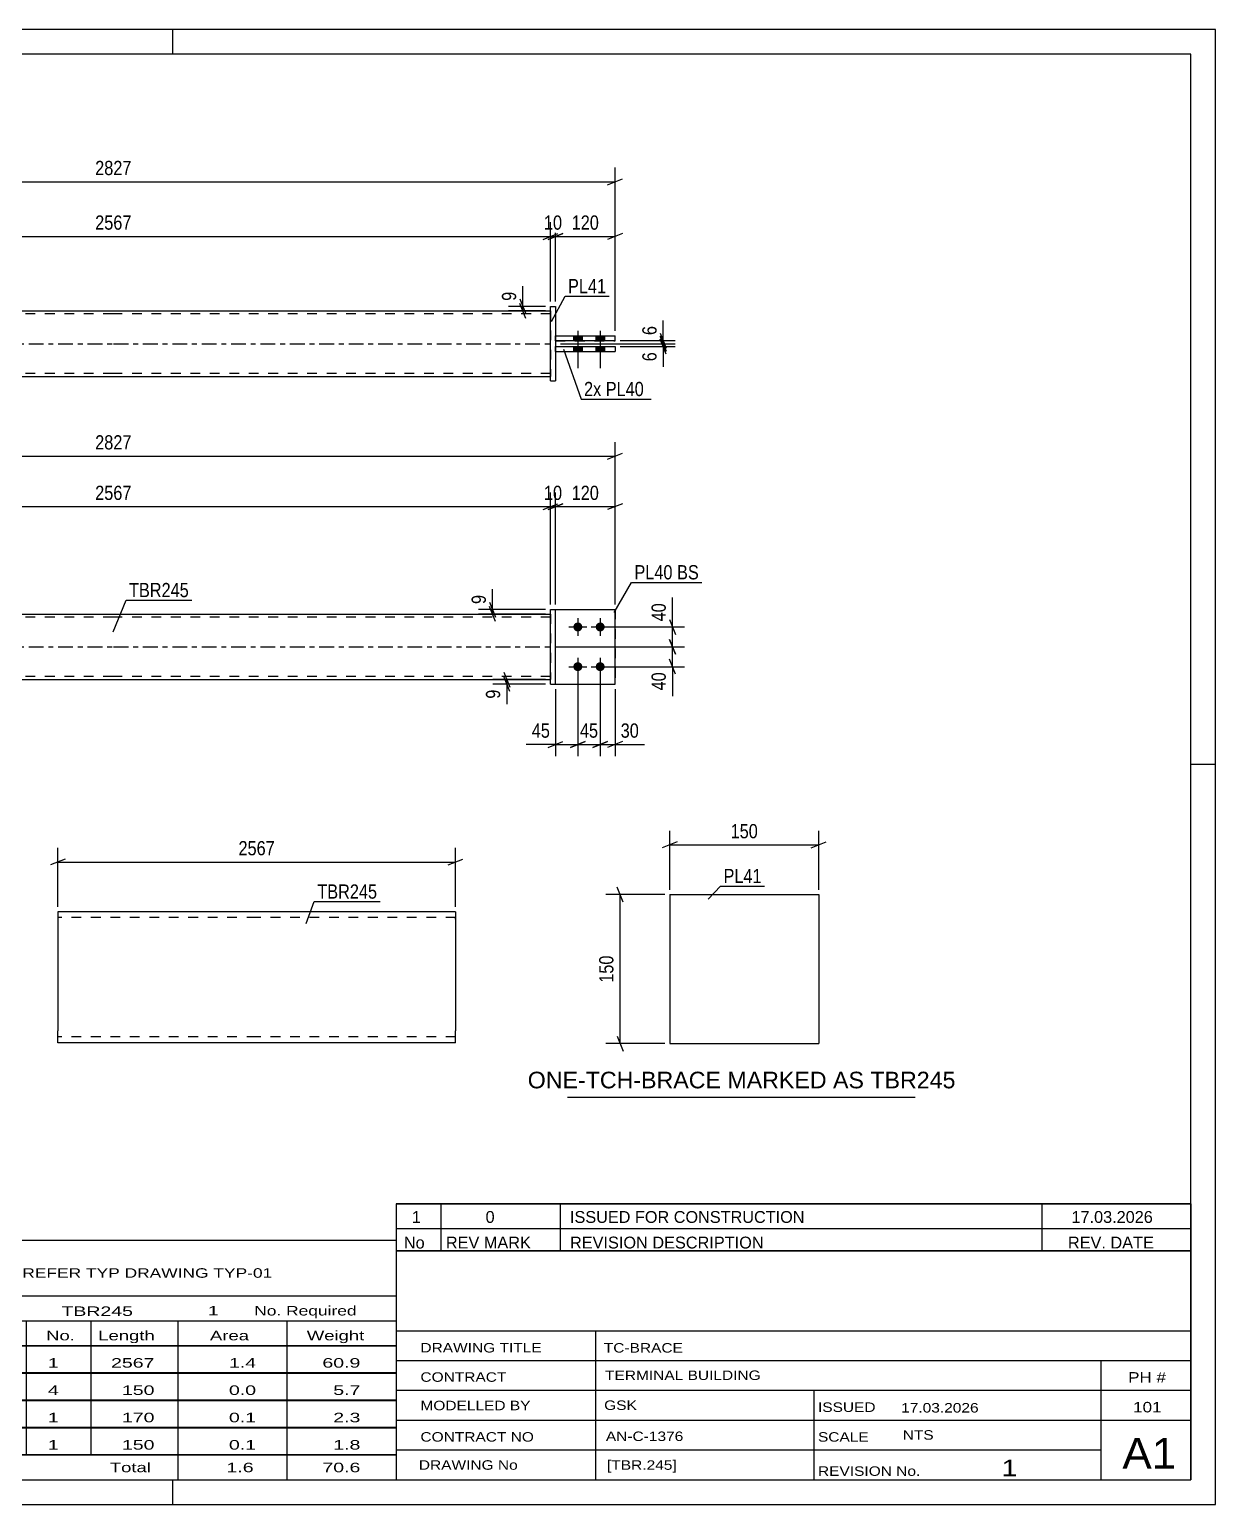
# Model space of a CAD drawing. Header units: millimetres. Extents: x 0 to 420, y 0 to 297.
# Drawn here: x 181.2 to 420, y 0 to 297 of the extents above; entities that cross this region are included whole.
import ezdxf

# ---------------------------------------------------------------- set-up
doc = ezdxf.new("R2010")
doc.units = ezdxf.units.MM
doc.linetypes.add('DXK_LINE_DOT2', pattern=[3.9198, 1.9599, -1.9599])
doc.linetypes.add('DXK_LINE_DOT3', pattern=[5.9187, 2.979, -0.9799, 0.9799, -0.9799])
doc.styles.add('Arial', font='ARIAL.TTF', dxfattribs={"height": 0.2})
doc.styles.add('Arial Narrow', font='ARIALN.TTF', dxfattribs={"height": 0.2})

# ---------------------------------------------------------------- blocks, each defined once
blk = doc.blocks.new('Unknown-581591407-1127')
at = {"color": 5, "linetype": 'Continuous'}
for p, q in [((420, 297), (0, 297)), ((210, 292), (210, 297)), ((420, 0), (420, 297)), ((415, 292), (5, 292)), ((415, 5), (415, 292)), ((420, 149), (415, 149)), ((5, 5), (415, 5)), ((210, 0), (210, 5)), ((0, 0), (420, 0))]:
    blk.add_line(p, q, dxfattribs=at)
blk = doc.blocks.new('Part-581591407-2900 - 2899')
at = {"color": 2, "linetype": 'Continuous'}
for p, q in [((310.09, 122.8), (310.09, 92.8)), ((310.09, 122.8), (340.09, 122.8)), ((340.09, 122.8), (340.09, 92.8)), ((310.09, 92.8), (340.09, 92.8))]:
    blk.add_line(p, q, dxfattribs=at)
blk = doc.blocks.new('Part-581591407-1367 - 1364')
at = {"color": 2, "linetype": 'Continuous'}
for p, q in [((286.08, 180.2), (287.08, 180.2)), ((286.08, 165.2), (286.08, 180.2)), ((287.08, 165.2), (287.08, 180.2)), ((286.08, 165.2), (286.08, 165.2)), ((286.08, 165.2), (287.08, 165.2))]:
    blk.add_line(p, q, dxfattribs=at)
at = {"color": 7, "linetype": 'DXK_LINE_DOT2'}
for p, q in [((286.08, 180.2), (287.08, 180.2)), ((286.08, 165.2), (287.08, 165.2))]:
    blk.add_line(p, q, dxfattribs=at)
blk = doc.blocks.new('Bolt-581591407-1379 - 1364')
at = {"linetype": 'Continuous'}
for points in [[(291.58, 177.6), (291.77, 177.58), (291.95, 177.52), (292.11, 177.43), (292.25, 177.3), (292.36, 177.15), (292.44, 176.98), (292.48, 176.79), (292.48, 176.6), (292.44, 176.42), (292.36, 176.25), (292.25, 176.1), (292.11, 175.97), (291.95, 175.88), (291.77, 175.82), (291.58, 175.8), (291.39, 175.82), (291.22, 175.88), (291.05, 175.97), (290.91, 176.1), (290.8, 176.25), (290.73, 176.42), (290.69, 176.6), (290.69, 176.79), (290.73, 176.98), (290.8, 177.15), (290.91, 177.3), (291.05, 177.43), (291.22, 177.52), (291.39, 177.58)], [(296.08, 177.6), (296.27, 177.58), (296.45, 177.52), (296.61, 177.43), (296.75, 177.3), (296.86, 177.15), (296.94, 176.98), (296.98, 176.79), (296.98, 176.6), (296.94, 176.42), (296.86, 176.25), (296.75, 176.1), (296.61, 175.97), (296.45, 175.88), (296.27, 175.82), (296.08, 175.8), (295.89, 175.82), (295.72, 175.88), (295.55, 175.97), (295.41, 176.1), (295.3, 176.25), (295.23, 176.42), (295.19, 176.6), (295.19, 176.79), (295.23, 176.98), (295.3, 177.15), (295.41, 177.3), (295.55, 177.43), (295.72, 177.52), (295.89, 177.58)], [(291.58, 169.6), (291.77, 169.58), (291.95, 169.52), (292.11, 169.43), (292.25, 169.3), (292.36, 169.15), (292.44, 168.98), (292.48, 168.79), (292.48, 168.6), (292.44, 168.42), (292.36, 168.25), (292.25, 168.1), (292.11, 167.97), (291.95, 167.88), (291.77, 167.82), (291.58, 167.8), (291.39, 167.82), (291.22, 167.88), (291.05, 167.97), (290.91, 168.1), (290.8, 168.25), (290.73, 168.42), (290.69, 168.6), (290.69, 168.79), (290.73, 168.98), (290.8, 169.15), (290.91, 169.3), (291.05, 169.43), (291.22, 169.52), (291.39, 169.58)], [(296.08, 169.6), (296.27, 169.58), (296.45, 169.52), (296.61, 169.43), (296.75, 169.3), (296.86, 169.15), (296.94, 168.98), (296.98, 168.79), (296.98, 168.6), (296.94, 168.42), (296.86, 168.25), (296.75, 168.1), (296.61, 167.97), (296.45, 167.88), (296.27, 167.82), (296.08, 167.8), (295.89, 167.82), (295.72, 167.88), (295.55, 167.97), (295.41, 168.1), (295.3, 168.25), (295.23, 168.42), (295.19, 168.6), (295.19, 168.79), (295.23, 168.98), (295.3, 169.15), (295.41, 169.3), (295.55, 169.43), (295.72, 169.52), (295.89, 169.58)]]:
    blk.add_hatch(color=1, dxfattribs=at).paths.add_polyline_path(points)
at = {"color": 1, "linetype": 'Continuous'}
for p, q in [((291.58, 178.5), (291.58, 174.9)), ((296.08, 178.5), (296.08, 174.9)), ((289.78, 176.7), (293.38, 176.7)), ((294.28, 176.7), (297.88, 176.7)), ((291.58, 170.5), (291.58, 166.9)), ((296.08, 170.5), (296.08, 166.9)), ((289.78, 168.7), (293.38, 168.7)), ((294.28, 168.7), (297.88, 168.7))]:
    blk.add_line(p, q, dxfattribs=at)
blk = doc.blocks.new('Part-581591407-1440 - 1364')
at = {"linetype": 'Continuous'}
blk.add_hatch(color=2, dxfattribs=at).paths.add_polyline_path([(139.98, 179.3), (139.18, 180.7), (140.78, 180.7)])
at = {"color": 2, "linetype": 'Continuous'}
for p, q in [((109.98, 179.3), (197.98, 179.3)), ((139.98, 179.3), (139.18, 180.7)), ((139.18, 180.7), (140.78, 180.7)), ((140.78, 180.7), (139.98, 179.3)), ((198.08, 179.3), (286.08, 179.3)), ((109.98, 166.1), (197.98, 166.1)), ((198.08, 166.1), (286.08, 166.1))]:
    blk.add_line(p, q, dxfattribs=at)
at = {"color": 7, "linetype": 'DXK_LINE_DOT2'}
for p, q in [((109.98, 166.1), (109.98, 179.3)), ((197.98, 178.7), (109.98, 178.7)), ((286.08, 178.7), (198.08, 178.7)), ((286.08, 179.3), (286.08, 166.1)), ((197.98, 166.7), (109.98, 166.7)), ((286.08, 166.7), (198.08, 166.7))]:
    blk.add_line(p, q, dxfattribs=at)
at = {"color": 7, "linetype": 'DXK_LINE_DOT3'}
for p, q in [((109.98, 172.7), (197.98, 172.7)), ((198.08, 172.7), (286.08, 172.7))]:
    blk.add_line(p, q, dxfattribs=at)
at = {"color": 2, "linetype": 'Continuous'}
blk.add_circle((139.98, 180.2), 1, dxfattribs=at)
blk = doc.blocks.new('Part-581591407-1445 - 1364')
at = {"color": 2, "linetype": 'Continuous'}
for p, q in [((287.08, 180.2), (299.08, 180.2)), ((299.08, 180.2), (299.08, 180.2)), ((299.08, 165.2), (299.08, 180.2)), ((287.08, 165.2), (299.08, 165.2))]:
    blk.add_line(p, q, dxfattribs=at)
at = {"color": 7, "linetype": 'DXK_LINE_DOT2'}
for p, q in [((287.08, 180.2), (299.08, 180.2)), ((287.08, 165.2), (287.08, 180.2)), ((287.08, 165.2), (287.08, 165.2)), ((287.08, 165.2), (299.08, 165.2))]:
    blk.add_line(p, q, dxfattribs=at)
blk = doc.blocks.new('Part-581591407-1450 - 1364')
at = {"color": 7, "linetype": 'DXK_LINE_DOT2'}
for p, q in [((287.08, 180.2), (299.08, 180.2)), ((287.08, 165.2), (287.08, 180.2)), ((287.08, 180.2), (299.08, 180.2)), ((299.08, 180.2), (299.08, 180.2)), ((299.08, 180.2), (299.08, 165.2)), ((287.08, 165.2), (287.08, 165.2)), ((287.08, 165.2), (299.08, 165.2)), ((287.08, 165.2), (299.08, 165.2))]:
    blk.add_line(p, q, dxfattribs=at)
blk = doc.blocks.new('Part-581591407-1778 - 1767')
at = {"color": 2, "linetype": 'Continuous'}
for p, q in [((287.08, 233.15), (299.08, 233.15)), ((287.08, 232.15), (287.08, 233.15)), ((287.08, 232.14), (287.08, 232.15)), ((287.08, 232.15), (299.08, 232.15)), ((299.08, 233.15), (299.08, 232.14))]:
    blk.add_line(p, q, dxfattribs=at)
at = {"color": 7, "linetype": 'DXK_LINE_DOT2'}
for p, q in [((287.08, 233.14), (299.08, 233.14)), ((287.08, 232.14), (299.08, 232.14))]:
    blk.add_line(p, q, dxfattribs=at)
blk = doc.blocks.new('Part-581591407-1773 - 1767')
at = {"linetype": 'Continuous'}
blk.add_hatch(color=2, dxfattribs=at).paths.add_polyline_path([(139.98, 233.74), (139.18, 235.14), (140.78, 235.14)])
at = {"color": 2, "linetype": 'Continuous'}
for p, q in [((109.98, 240.34), (197.98, 240.34)), ((198.08, 240.34), (286.08, 240.34)), ((139.98, 233.74), (139.18, 235.14)), ((139.18, 235.14), (140.78, 235.14)), ((140.78, 235.14), (139.98, 233.74)), ((109.98, 227.14), (197.98, 227.14)), ((198.08, 227.14), (286.08, 227.14))]:
    blk.add_line(p, q, dxfattribs=at)
at = {"color": 7, "linetype": 'DXK_LINE_DOT2'}
for p, q in [((109.98, 240.34), (109.98, 227.14)), ((197.98, 239.74), (109.98, 239.74)), ((286.08, 239.74), (198.08, 239.74)), ((286.08, 240.34), (286.08, 227.14)), ((197.98, 227.74), (109.98, 227.74)), ((286.08, 227.74), (198.08, 227.74))]:
    blk.add_line(p, q, dxfattribs=at)
at = {"color": 7, "linetype": 'DXK_LINE_DOT3'}
for p, q in [((109.98, 233.74), (197.98, 233.74)), ((198.08, 233.74), (286.08, 233.74))]:
    blk.add_line(p, q, dxfattribs=at)
at = {"color": 2, "linetype": 'Continuous'}
blk.add_circle((139.98, 234.64), 1, dxfattribs=at)
blk = doc.blocks.new('Part-581591407-1783 - 1767')
at = {"color": 2, "linetype": 'Continuous'}
for p, q in [((287.08, 235.35), (299.08, 235.35)), ((287.08, 234.35), (287.08, 235.35)), ((299.08, 234.34), (299.08, 235.35)), ((287.08, 234.34), (287.08, 234.35)), ((287.08, 234.35), (299.08, 234.35))]:
    blk.add_line(p, q, dxfattribs=at)
at = {"color": 7, "linetype": 'DXK_LINE_DOT2'}
for p, q in [((287.08, 235.34), (299.08, 235.34)), ((287.08, 234.34), (299.08, 234.34))]:
    blk.add_line(p, q, dxfattribs=at)
blk = doc.blocks.new('Part-581591407-1788 - 1767')
at = {"color": 2, "linetype": 'Continuous'}
for p, q in [((286.08, 241.24), (286.08, 241.25)), ((286.08, 226.25), (286.08, 241.25)), ((286.08, 241.25), (287.08, 241.25)), ((287.08, 241.24), (287.08, 241.25)), ((287.08, 241.25), (287.08, 226.25)), ((286.08, 226.25), (287.08, 226.25)), ((286.08, 226.24), (286.08, 226.25)), ((287.08, 226.24), (287.08, 226.25))]:
    blk.add_line(p, q, dxfattribs=at)
at = {"color": 7, "linetype": 'DXK_LINE_DOT2'}
for p, q in [((286.08, 241.24), (287.08, 241.24)), ((286.08, 226.24), (287.08, 226.24)), ((287.08, 226.25), (287.08, 226.24))]:
    blk.add_line(p, q, dxfattribs=at)
blk = doc.blocks.new('Bolt-581591407-1800 - 1767')
at = {"linetype": 'Continuous'}
for points in [[(292.48, 235.35), (290.68, 235.35), (290.68, 234.35), (292.48, 234.35)], [(292.48, 235.34), (290.68, 235.34), (290.68, 234.34), (292.48, 234.34)], [(296.98, 235.35), (295.18, 235.35), (295.18, 234.35), (296.98, 234.35)], [(296.98, 235.34), (295.18, 235.34), (295.18, 234.34), (296.98, 234.34)], [(292.48, 233.15), (290.68, 233.15), (290.68, 232.15), (292.48, 232.15)], [(292.48, 233.14), (290.68, 233.14), (290.68, 232.14), (292.48, 232.14)], [(296.98, 233.15), (295.18, 233.15), (295.18, 232.15), (296.98, 232.15)], [(296.98, 233.14), (295.18, 233.14), (295.18, 232.14), (296.98, 232.14)]]:
    blk.add_hatch(color=1, dxfattribs=at).paths.add_polyline_path(points)
at = {"color": 1, "linetype": 'Continuous'}
for p, q in [((290.68, 235.35), (290.68, 234.35)), ((290.68, 235.34), (290.68, 234.34)), ((291.58, 236.35), (291.58, 228.85)), ((291.58, 236.34), (291.58, 228.84)), ((292.48, 235.35), (292.48, 234.35)), ((292.48, 235.34), (292.48, 234.34)), ((295.18, 235.35), (295.18, 234.35)), ((295.18, 235.34), (295.18, 234.34)), ((296.08, 236.35), (296.08, 228.85)), ((296.08, 236.34), (296.08, 228.84)), ((296.98, 235.35), (296.98, 234.35)), ((296.98, 235.34), (296.98, 234.34)), ((290.68, 233.15), (290.68, 232.15)), ((290.68, 233.14), (290.68, 232.14)), ((292.48, 233.15), (292.48, 232.15)), ((292.48, 233.14), (292.48, 232.14)), ((295.18, 233.15), (295.18, 232.15)), ((295.18, 233.14), (295.18, 232.14)), ((296.98, 233.15), (296.98, 232.15)), ((296.98, 233.14), (296.98, 232.14))]:
    blk.add_line(p, q, dxfattribs=at)
blk = doc.blocks.new('Part-581591407-2256 - 2248')
at = {"color": 2, "linetype": 'Continuous'}
for p, q in [((226.85, 119.37), (186.85, 119.37)), ((186.85, 119.37), (186.85, 95.37)), ((266.95, 119.37), (226.95, 119.37)), ((266.95, 119.37), (266.95, 95.37)), ((186.85, 93.67), (186.85, 95.37)), ((266.95, 92.97), (266.95, 95.37)), ((186.85, 93.15), (186.85, 93.67)), ((186.85, 92.97), (186.85, 93.15)), ((226.85, 92.97), (186.85, 92.97)), ((266.95, 92.97), (226.95, 92.97))]:
    blk.add_line(p, q, dxfattribs=at)
at = {"color": 7, "linetype": 'DXK_LINE_DOT2'}
for p, q in [((226.85, 118.17), (186.85, 118.17)), ((266.95, 118.17), (226.95, 118.17)), ((266.95, 118.17), (266.95, 118.07)), ((266.95, 118.07), (266.95, 118.17)), ((266.95, 117.88), (266.95, 118.07)), ((266.95, 118.07), (266.95, 117.88)), ((186.85, 94.45), (186.85, 95.37)), ((186.85, 93.67), (186.85, 94.91)), ((186.85, 94.17), (186.85, 94.26)), ((186.85, 94.17), (186.85, 94.26)), ((226.85, 94.17), (186.85, 94.17)), ((186.85, 92.97), (186.85, 92.97)), ((266.95, 94.17), (226.95, 94.17)), ((266.95, 94.26), (266.95, 94.91)), ((266.95, 94.17), (266.95, 94.26))]:
    blk.add_line(p, q, dxfattribs=at)
blk = doc.blocks.new('StraightDimension-581591407-2908 - 2899')
at = {"color": 7, "linetype": 'Continuous'}
for p, q in [((310.09, 123.8), (310.09, 135.65)), ((340.09, 123.8), (340.09, 135.65)), ((311.59, 133.4), (308.59, 132.2)), ((310.09, 132.8), (340.09, 132.8)), ((338.59, 132.2), (341.59, 133.4))]:
    blk.add_line(p, q, dxfattribs=at)
at = {"color": 0}
blk.add_wipeout([(328.43, 133.55), (328.43, 137.75), (321.75, 137.75), (321.75, 133.55)], dxfattribs=at)
at = {"color": 3, "style": 'Arial Narrow'}
blk.add_text('150', height=2.863, dxfattribs=at).set_placement((322.35, 134.15))
blk = doc.blocks.new('StraightDimension-581591407-2986 - 2899')
at = {"color": 7, "linetype": 'Continuous'}
for p, q in [((309.09, 122.8), (297.24, 122.8)), ((300.69, 121.3), (299.49, 124.3)), ((300.09, 92.8), (300.09, 122.8)), ((309.09, 92.8), (297.24, 92.8)), ((299.49, 94.3), (300.69, 91.3))]:
    blk.add_line(p, q, dxfattribs=at)
at = {"color": 0}
blk.add_wipeout([(299.34, 111.14), (295.14, 111.14), (295.14, 104.46), (299.34, 104.46)], dxfattribs=at)
at = {"color": 3, "style": 'Arial Narrow'}
blk.add_text('150', height=2.863, rotation=90.0002, dxfattribs=at).set_placement((298.74, 105.06))
blk = doc.blocks.new('StraightDimension-581591407-1665 - 1364')
at = {"color": 7, "linetype": 'Continuous'}
for p, q in [((291.58, 167.7), (291.58, 150.65)), ((296.08, 167.7), (296.08, 150.65)), ((290.08, 152.45), (293.08, 153.65)), ((291.58, 153.05), (296.08, 153.05)), ((297.58, 153.65), (294.58, 152.45))]:
    blk.add_line(p, q, dxfattribs=at)
at = {"color": 0}
blk.add_wipeout([(296.26, 153.8), (296.26, 158), (291.4, 158), (291.4, 153.8)], dxfattribs=at)
at = {"color": 3, "style": 'Arial Narrow'}
blk.add_text('45', height=2.863, dxfattribs=at).set_placement((292, 154.4))
blk = doc.blocks.new('StraightDimension-581591407-1505 - 1364')
at = {"color": 7, "linetype": 'Continuous'}
for p, q in [((286.08, 181.2), (286.08, 203.77)), ((287.08, 181.2), (287.08, 203.77)), ((284.58, 200.32), (287.58, 201.52)), ((288.58, 201.52), (285.58, 200.32)), ((286.08, 200.92), (287.08, 200.92))]:
    blk.add_line(p, q, dxfattribs=at)
at = {"color": 0}
blk.add_wipeout([(289.01, 201.67), (289.01, 205.87), (284.15, 205.87), (284.15, 201.67)], dxfattribs=at)
at = {"color": 3, "style": 'Arial Narrow'}
blk.add_text('10', height=2.863, dxfattribs=at).set_placement((284.75, 202.27))
blk = doc.blocks.new('StraightDimension-581591407-1703 - 1364')
at = {"color": 7, "linetype": 'Continuous'}
for p, q in [((297.08, 176.7), (313.04, 176.7)), ((310.04, 178.2), (311.24, 175.2)), ((310.64, 172.7), (310.64, 176.7)), ((287.08, 172.7), (313.04, 172.7)), ((311.24, 171.2), (310.04, 174.2))]:
    blk.add_line(p, q, dxfattribs=at)
at = {"color": 0}
blk.add_wipeout([(309.89, 182.08), (305.69, 182.08), (305.69, 177.22), (309.89, 177.22)], dxfattribs=at)
at = {"color": 7, "linetype": 'Continuous'}
blk.add_line((310.64, 176.7), (310.64, 182.6), dxfattribs=at)
blk.add_line((310.64, 176.7), (310.64, 182.6), dxfattribs=at)
at = {"color": 3, "style": 'Arial Narrow'}
blk.add_text('40', height=2.863, rotation=90.0002, dxfattribs=at).set_placement((309.29, 177.82))
blk = doc.blocks.new('StraightDimension-581591407-1649 - 1364')
at = {"color": 7, "linetype": 'Continuous'}
for p, q in [((291.58, 167.7), (291.58, 150.65)), ((287.08, 164.2), (287.08, 150.65)), ((285.58, 152.45), (288.58, 153.65)), ((287.08, 153.05), (291.58, 153.05)), ((293.08, 153.65), (290.08, 152.45))]:
    blk.add_line(p, q, dxfattribs=at)
at = {"color": 0}
blk.add_wipeout([(286.56, 153.8), (286.56, 158), (281.7, 158), (281.7, 153.8)], dxfattribs=at)
at = {"color": 7, "linetype": 'Continuous'}
blk.add_line((287.08, 153.05), (281.18, 153.05), dxfattribs=at)
blk.add_line((287.08, 153.05), (281.18, 153.05), dxfattribs=at)
at = {"color": 3, "style": 'Arial Narrow'}
blk.add_text('45', height=2.863, dxfattribs=at).set_placement((282.3, 154.4))
blk = doc.blocks.new('StraightDimension-581591407-1730 - 1364')
at = {"color": 7, "linetype": 'Continuous'}
for p, q in [((273.8, 181.7), (275, 178.7)), ((285.08, 180.2), (271.55, 180.2)), ((285.08, 179.3), (271.55, 179.3)), ((275, 177.8), (273.8, 180.8)), ((274.4, 179.3), (274.4, 180.2))]:
    blk.add_line(p, q, dxfattribs=at)
at = {"color": 0}
blk.add_wipeout([(273.65, 183.75), (269.45, 183.75), (269.45, 180.72), (273.65, 180.72)], dxfattribs=at)
at = {"color": 7, "linetype": 'Continuous'}
blk.add_line((274.4, 180.2), (274.4, 184.28), dxfattribs=at)
blk.add_line((274.4, 180.2), (274.4, 184.28), dxfattribs=at)
at = {"color": 3, "style": 'Arial Narrow'}
blk.add_text('9', height=2.86, rotation=90.0002, dxfattribs=at).set_placement((273.05, 181.32))
blk = doc.blocks.new('StraightDimension-581591407-1496 - 1364')
at = {"color": 7, "linetype": 'Continuous'}
for p, q in [((109.98, 182.2), (109.98, 203.77)), ((286.08, 181.2), (286.08, 203.77)), ((111.48, 201.52), (108.48, 200.32)), ((109.98, 200.92), (286.08, 200.92)), ((284.58, 200.32), (287.58, 201.52))]:
    blk.add_line(p, q, dxfattribs=at)
at = {"color": 0}
blk.add_wipeout([(202.29, 201.67), (202.29, 205.87), (193.78, 205.87), (193.78, 201.67)], dxfattribs=at)
at = {"color": 3, "style": 'Arial Narrow'}
blk.add_text('2567', height=2.863, dxfattribs=at).set_placement((194.38, 202.27))
blk = doc.blocks.new('StraightDimension-581591407-1523 - 1364')
at = {"color": 7, "linetype": 'Continuous'}
for p, q in [((287.08, 181.2), (287.08, 203.77)), ((299.08, 181.2), (299.08, 203.77)), ((285.58, 200.32), (288.58, 201.52)), ((287.08, 200.92), (299.08, 200.92)), ((300.58, 201.52), (297.58, 200.32))]:
    blk.add_line(p, q, dxfattribs=at)
at = {"color": 0}
blk.add_wipeout([(296.42, 201.67), (296.42, 205.87), (289.74, 205.87), (289.74, 201.67)], dxfattribs=at)
at = {"color": 3, "style": 'Arial Narrow'}
blk.add_text('120', height=2.863, dxfattribs=at).set_placement((290.34, 202.27))
blk = doc.blocks.new('StraightDimension-581591407-1546 - 1364')
at = {"color": 7, "linetype": 'Continuous'}
for p, q in [((96.98, 181.2), (96.98, 213.94)), ((299.08, 181.2), (299.08, 213.94)), ((98.48, 211.69), (95.48, 210.49)), ((96.98, 211.09), (299.08, 211.09)), ((297.58, 210.49), (300.58, 211.69))]:
    blk.add_line(p, q, dxfattribs=at)
at = {"color": 0}
blk.add_wipeout([(202.29, 211.84), (202.29, 216.04), (193.78, 216.04), (193.78, 211.84)], dxfattribs=at)
at = {"color": 3, "style": 'Arial Narrow'}
blk.add_text('2827', height=2.863, dxfattribs=at).set_placement((194.38, 212.44))
blk = doc.blocks.new('StraightDimension-581591407-1640 - 1364')
at = {"color": 7, "linetype": 'Continuous'}
for p, q in [((276.68, 167.6), (277.88, 164.6)), ((277.88, 163.7), (276.68, 166.7)), ((285.08, 166.1), (274.43, 166.1)), ((285.08, 165.2), (274.43, 165.2)), ((277.28, 165.2), (277.28, 166.1))]:
    blk.add_line(p, q, dxfattribs=at)
at = {"color": 0}
blk.add_wipeout([(276.53, 164.67), (272.33, 164.67), (272.33, 161.65), (276.53, 161.65)], dxfattribs=at)
at = {"color": 7, "linetype": 'Continuous'}
blk.add_line((277.28, 165.2), (277.28, 161.12), dxfattribs=at)
blk.add_line((277.28, 165.2), (277.28, 161.12), dxfattribs=at)
at = {"color": 3, "style": 'Arial Narrow'}
blk.add_text('9', height=2.86, rotation=90.0002, dxfattribs=at).set_placement((275.93, 162.25))
blk = doc.blocks.new('StraightDimension-581591407-1675 - 1364')
at = {"color": 7, "linetype": 'Continuous'}
for p, q in [((296.08, 167.7), (296.08, 150.65)), ((299.08, 164.2), (299.08, 150.65)), ((294.58, 152.45), (297.58, 153.65)), ((296.08, 153.05), (299.08, 153.05)), ((300.58, 153.65), (297.58, 152.45))]:
    blk.add_line(p, q, dxfattribs=at)
at = {"color": 0}
blk.add_wipeout([(304.46, 153.8), (304.46, 158), (299.61, 158), (299.61, 153.8)], dxfattribs=at)
at = {"color": 7, "linetype": 'Continuous'}
blk.add_line((299.08, 153.05), (304.99, 153.05), dxfattribs=at)
blk.add_line((299.08, 153.05), (304.99, 153.05), dxfattribs=at)
at = {"color": 3, "style": 'Arial Narrow'}
blk.add_text('30', height=2.863, dxfattribs=at).set_placement((300.21, 154.4))
blk = doc.blocks.new('StraightDimension-581591407-1716 - 1364')
at = {"color": 7, "linetype": 'Continuous'}
for p, q in [((287.08, 172.7), (313.04, 172.7)), ((310.04, 174.2), (311.24, 171.2)), ((310.64, 168.7), (310.64, 172.7)), ((311.24, 167.2), (310.04, 170.2)), ((297.08, 168.7), (313.04, 168.7))]:
    blk.add_line(p, q, dxfattribs=at)
at = {"color": 0}
blk.add_wipeout([(309.89, 168.17), (305.69, 168.17), (305.69, 163.32), (309.89, 163.32)], dxfattribs=at)
at = {"color": 7, "linetype": 'Continuous'}
blk.add_line((310.64, 168.7), (310.64, 162.79), dxfattribs=at)
blk.add_line((310.64, 168.7), (310.64, 162.79), dxfattribs=at)
at = {"color": 3, "style": 'Arial Narrow'}
blk.add_text('40', height=2.863, rotation=90.0002, dxfattribs=at).set_placement((309.29, 163.92))
blk = doc.blocks.new('StraightDimension-581591407-1890 - 1767')
at = {"color": 7, "linetype": 'Continuous'}
for p, q in [((285.58, 254.74), (288.58, 255.94)), ((287.08, 242.24), (287.08, 258.19)), ((300.58, 255.94), (297.58, 254.74)), ((299.08, 236.35), (299.08, 258.19)), ((287.08, 255.34), (299.08, 255.34))]:
    blk.add_line(p, q, dxfattribs=at)
at = {"color": 0}
blk.add_wipeout([(296.42, 256.09), (296.42, 260.29), (289.74, 260.29), (289.74, 256.09)], dxfattribs=at)
at = {"color": 3, "style": 'Arial Narrow'}
blk.add_text('120', height=2.863, dxfattribs=at).set_placement((290.34, 256.69))
blk = doc.blocks.new('StraightDimension-581591407-1805 - 1767')
at = {"color": 7, "linetype": 'Continuous'}
for p, q in [((285.08, 241.24), (277.65, 241.24)), ((279.9, 242.74), (281.1, 239.74)), ((281.1, 238.84), (279.9, 241.84)), ((280.5, 240.34), (280.5, 241.24)), ((285.08, 240.34), (277.65, 240.34))]:
    blk.add_line(p, q, dxfattribs=at)
at = {"color": 0}
blk.add_wipeout([(279.75, 244.8), (275.55, 244.8), (275.55, 241.77), (279.75, 241.77)], dxfattribs=at)
at = {"color": 7, "linetype": 'Continuous'}
blk.add_line((280.5, 241.24), (280.5, 245.32), dxfattribs=at)
blk.add_line((280.5, 241.24), (280.5, 245.32), dxfattribs=at)
at = {"color": 3, "style": 'Arial Narrow'}
blk.add_text('9', height=2.86, rotation=90.0002, dxfattribs=at).set_placement((279.15, 242.37))
blk = doc.blocks.new('StraightDimension-581591407-1816 - 1767')
at = {"color": 7, "linetype": 'Continuous'}
for p, q in [((308.18, 235.85), (309.38, 232.85)), ((309.38, 232.24), (308.18, 235.24)), ((288.08, 233.74), (311.18, 233.74)), ((300.08, 234.35), (311.18, 234.35)), ((308.78, 233.74), (308.78, 234.35))]:
    blk.add_line(p, q, dxfattribs=at)
at = {"color": 0}
blk.add_wipeout([(308.03, 237.9), (303.83, 237.9), (303.83, 234.87), (308.03, 234.87)], dxfattribs=at)
at = {"color": 7, "linetype": 'Continuous'}
blk.add_line((308.78, 234.35), (308.78, 238.42), dxfattribs=at)
blk.add_line((308.78, 234.35), (308.78, 238.42), dxfattribs=at)
at = {"color": 3, "style": 'Arial Narrow'}
blk.add_text('6', height=2.86, rotation=90.0002, dxfattribs=at).set_placement((307.43, 235.47))
blk = doc.blocks.new('StraightDimension-581591407-1825 - 1767')
at = {"color": 7, "linetype": 'Continuous'}
for p, q in [((308.18, 235.24), (309.38, 232.24)), ((309.38, 231.65), (308.18, 234.65)), ((288.08, 233.74), (311.18, 233.74)), ((300.08, 233.15), (311.18, 233.15)), ((308.78, 233.15), (308.78, 233.74))]:
    blk.add_line(p, q, dxfattribs=at)
at = {"color": 0}
blk.add_wipeout([(308.03, 232.62), (303.83, 232.62), (303.83, 229.59), (308.03, 229.59)], dxfattribs=at)
at = {"color": 7, "linetype": 'Continuous'}
blk.add_line((308.78, 233.15), (308.78, 229.07), dxfattribs=at)
blk.add_line((308.78, 233.15), (308.78, 229.07), dxfattribs=at)
at = {"color": 3, "style": 'Arial Narrow'}
blk.add_text('6', height=2.86, rotation=90.0002, dxfattribs=at).set_placement((307.43, 230.19))
blk = doc.blocks.new('StraightDimension-581591407-1900 - 1767')
at = {"color": 7, "linetype": 'Continuous'}
for p, q in [((284.58, 254.74), (287.58, 255.94)), ((288.58, 255.94), (285.58, 254.74)), ((286.08, 242.24), (286.08, 258.19)), ((287.08, 242.24), (287.08, 258.19)), ((286.08, 255.34), (287.08, 255.34))]:
    blk.add_line(p, q, dxfattribs=at)
at = {"color": 0}
blk.add_wipeout([(289.01, 256.09), (289.01, 260.29), (284.15, 260.29), (284.15, 256.09)], dxfattribs=at)
at = {"color": 3, "style": 'Arial Narrow'}
blk.add_text('10', height=2.863, dxfattribs=at).set_placement((284.75, 256.69))
blk = doc.blocks.new('StraightDimension-581591407-1910 - 1767')
at = {"color": 7, "linetype": 'Continuous'}
for p, q in [((111.48, 255.94), (108.48, 254.74)), ((109.98, 243.25), (109.98, 258.19)), ((284.58, 254.74), (287.58, 255.94)), ((286.08, 242.24), (286.08, 258.19)), ((109.98, 255.34), (286.08, 255.34))]:
    blk.add_line(p, q, dxfattribs=at)
at = {"color": 0}
blk.add_wipeout([(202.29, 256.09), (202.29, 260.29), (193.78, 260.29), (193.78, 256.09)], dxfattribs=at)
at = {"color": 3, "style": 'Arial Narrow'}
blk.add_text('2567', height=2.863, dxfattribs=at).set_placement((194.38, 256.69))
blk = doc.blocks.new('StraightDimension-581591407-1941 - 1767')
at = {"color": 7, "linetype": 'Continuous'}
for p, q in [((96.98, 236.34), (96.98, 269.19)), ((299.08, 236.35), (299.08, 269.19)), ((98.48, 266.94), (95.48, 265.74)), ((96.98, 266.34), (299.08, 266.34)), ((297.58, 265.74), (300.58, 266.94))]:
    blk.add_line(p, q, dxfattribs=at)
at = {"color": 0}
blk.add_wipeout([(202.29, 267.09), (202.29, 271.29), (193.78, 271.29), (193.78, 267.09)], dxfattribs=at)
at = {"color": 3, "style": 'Arial Narrow'}
blk.add_text('2827', height=2.863, dxfattribs=at).set_placement((194.38, 267.69))
blk = doc.blocks.new('StraightDimension-581591407-2261 - 2248')
at = {"color": 7, "linetype": 'Continuous'}
for p, q in [((186.85, 120.37), (186.85, 132.22)), ((266.95, 120.37), (266.95, 132.22)), ((188.35, 129.97), (185.35, 128.77)), ((186.85, 129.37), (266.95, 129.37)), ((265.45, 128.77), (268.45, 129.97))]:
    blk.add_line(p, q, dxfattribs=at)
at = {"color": 0}
blk.add_wipeout([(231.16, 130.12), (231.16, 134.32), (222.64, 134.32), (222.64, 130.12)], dxfattribs=at)
at = {"color": 3, "style": 'Arial Narrow'}
blk.add_text('2567', height=2.863, dxfattribs=at).set_placement((223.24, 130.72))
blk = doc.blocks.new('Unknown-581591407-3161')
at = {"color": 7, "linetype": 'Continuous'}
for p, q in [((255, 51.05), (255, 5)), ((255, 51.05), (415, 51.05)), ((415, 51), (415, 5)), ((255, 35), (415, 35)), ((295.14, 35), (295.14, 5)), ((255, 29), (415, 29)), ((397, 5.05), (397, 29.05)), ((255, 23), (415, 23)), ((339.14, 23), (339.14, 5)), ((255, 17), (415, 17)), ((255, 11), (397, 11)), ((255, 5), (415, 5))]:
    blk.add_line(p, q, dxfattribs=at)
at = {"color": 7, "style": 'Arial Narrow'}
for s, height, width, p in [('DRAWING TITLE', 1.9089, 1.425378, (259.88, 30.61)), ('TC-BRACE', 1.909, 1.425378, (296.81, 30.59)), ('TERMINAL BUILDING', 1.9089, 1.425378, (297.06, 25.07)), ('CONTRACT', 1.909, 1.425378, (259.88, 24.71)), ('MODELLED BY', 1.9089, 1.425378, (259.88, 18.98)), ('GSK', 1.909, 1.425378, (296.88, 19.04)), ('ISSUED', 1.909, 1.425378, (339.94, 18.64)), ('17.03.2026', 1.909, 1.425378, (356.69, 18.52)), ('CONTRACT NO', 1.9089, 1.425378, (259.88, 12.66)), ('AN-C-1376', 1.909, 1.425378, (297.23, 12.78)), ('SCALE', 1.909, 1.425378, (339.94, 12.65)), ('A1', 6.204, 1.25, (401.24, 7.2)), ('DRAWING No', 1.909, 1.425378, (259.56, 7)), ('[TBR.245]', 1.909, 1.425378, (297.46, 6.99)), ('1', 3.34, 1.5, (376.91, 5.68)), ('REVISION No.', 1.9089, 1.425378, (339.94, 5.77))]:
    blk.add_text(s, height=height, dxfattribs=dict(at, width=width)).set_placement(p)
at = {"color": 7, "linetype": 'Continuous', "style": 'Arial Narrow'}
for s, height, width, p in [('PH #', 2.1, 1.42538, (402.4, 24.55)), ('101', 2.1, 1.42538, (403.41, 18.55)), ('NTS', 1.909, 1.425378, (357, 13.05))]:
    blk.add_text(s, height=height, dxfattribs=dict(at, width=width)).set_placement(p)
blk = doc.blocks.new('Unknown-581591407-3162')
at = {"color": 7, "linetype": 'Continuous'}
for p, q in [((255, 60.55), (415, 60.55)), ((415, 60.55), (255, 60.55)), ((255, 60.55), (255, 55.55)), ((264, 60.55), (264, 55.55)), ((288, 60.55), (288, 55.55)), ((385, 60.55), (385, 55.55)), ((415, 60.55), (415, 55.55)), ((255, 55.55), (415, 55.55)), ((255, 55.55), (255, 51.05)), ((255, 55.55), (415, 55.55)), ((264, 55.55), (264, 51.05)), ((288, 55.55), (288, 51.05)), ((385, 55.55), (385, 51.05)), ((415, 55.55), (415, 51.05)), ((415, 51.05), (255, 51.05))]:
    blk.add_line(p, q, dxfattribs=at)
at = {"color": 7, "linetype": 'Continuous', "style": 'Arial Narrow'}
for s, height, width, p in [('1', 2.39, 1.196471, (258.16, 56.7)), ('0', 2.39, 1.196471, (273, 56.7)), ('ISSUED FOR CONSTRUCTION', 2.3861, 1.196471, (290, 56.7)), ('17.03.2026', 2.386, 1.196471, (391, 56.7)), ('No', 2.386, 1.2, (256.54, 51.55)), ('REV MARK', 2.386, 1.2, (265, 51.55)), ('REVISION DESCRIPTION', 2.3861, 1.2, (290, 51.55)), ('REV. DATE', 2.386, 1.2, (390.28, 51.55))]:
    blk.add_text(s, height=height, dxfattribs=dict(at, width=width)).set_placement(p)
blk = doc.blocks.new('Unknown-581591407-3163')
at = {"color": 7, "linetype": 'Continuous'}
for p, q in [((95, 53.25), (255, 53.25)), ((95, 42), (95, 53.25)), ((255, 53.25), (255, 42)), ((95, 42), (255, 42)), ((95, 42), (95, 37)), ((255, 42), (255, 37)), ((95, 37), (255, 37)), ((95, 37), (95, 32)), ((119, 37), (119, 32)), ((154.5, 37), (154.5, 32)), ((180.5, 37), (180.5, 32)), ((193.5, 37), (193.5, 32)), ((211, 37), (211, 32)), ((233, 37), (233, 32)), ((255, 37), (255, 32)), ((95, 32), (255, 32)), ((95, 31.95), (95, 26.55)), ((95, 31.95), (255, 31.95)), ((119, 32), (119, 26.5)), ((154.5, 32), (154.5, 26.5)), ((180.5, 32), (180.5, 26.5)), ((193.5, 32), (193.5, 26.5)), ((211, 32), (211, 26.5)), ((233, 32), (233, 26.5)), ((255, 31.95), (255, 26.55)), ((95, 26.55), (255, 26.55)), ((95, 26.45), (95, 21.05)), ((95, 26.45), (255, 26.45)), ((119, 26.5), (119, 21)), ((154.5, 26.5), (154.5, 21)), ((180.5, 26.5), (180.5, 21)), ((193.5, 26.5), (193.5, 21)), ((211, 26.5), (211, 21)), ((233, 26.5), (233, 21)), ((255, 26.45), (255, 21.05)), ((95, 21.05), (255, 21.05)), ((95, 20.95), (95, 15.55)), ((95, 20.95), (255, 20.95)), ((119, 21), (119, 15.5)), ((154.5, 21), (154.5, 15.5)), ((180.5, 21), (180.5, 15.5)), ((193.5, 21), (193.5, 15.5)), ((211, 21), (211, 15.5)), ((233, 21), (233, 15.5)), ((255, 20.95), (255, 15.55)), ((95, 15.55), (255, 15.55)), ((95, 15.45), (95, 10.05)), ((95, 15.45), (255, 15.45)), ((119, 15.5), (119, 10)), ((154.5, 15.5), (154.5, 10)), ((180.5, 15.5), (180.5, 10)), ((193.5, 15.5), (193.5, 10)), ((211, 15.5), (211, 10)), ((233, 15.5), (233, 10)), ((255, 15.45), (255, 10.05)), ((95, 10.05), (255, 10.05)), ((95, 10), (255, 10)), ((95, 10), (95, 5)), ((211, 10), (211, 5)), ((233, 10), (233, 5)), ((255, 10), (255, 5)), ((95, 5), (255, 5))]:
    blk.add_line(p, q, dxfattribs=at)
at = {"color": 7, "style": 'Arial Narrow'}
for s, height, width, p in [('GENERAL NOTES & WELD DETAILS :', 2.8633, 1.4, (96.15, 45.56)), ('REFER TYP DRAWING TYP-01', 1.9089, 1.6, (179.7, 45.66)), ("MATERIAL LIST FOR ASSEMBLY MK'D", 1.9089, 1.6, (96.15, 38.06)), ('TBR245', 1.909, 1.794707, (187.59, 37.97)), ('1', 1.91, 1.794707, (217.08, 38.06)), ('No. Required', 1.9089, 1.6, (226.41, 38.06)), ('Mark', 1.909, 1.7, (96.34, 33)), ('Profile', 1.909, 1.7, (129.41, 33)), ('Material', 1.909, 1.7, (159.54, 33.06)), ('No.', 1.909, 1.7, (184.5, 33.06)), ('Length', 1.909, 1.7, (195, 33.06)), ('Area', 1.909, 1.7, (217.5, 33.06)), ('Weight', 1.909, 1.7, (237, 33.06))]:
    blk.add_text(s, height=height, dxfattribs=dict(at, width=width)).set_placement(p)
at = {"color": 7, "linetype": 'Continuous', "style": 'Arial Narrow'}
for s, height, width, p in [('TBR245', 1.909, 1.794707, (96.5, 27.56)), ('SHS132*6', 1.909, 1.794707, (121, 27.56)), ('E350', 1.909, 1.794707, (160.74, 27.56)), ('1', 1.91, 1.794707, (184.86, 27.56)), ('2567', 1.909, 1.794707, (197.58, 27.56)), ('1.4', 1.909, 1.794707, (221.32, 27.56)), ('60.9', 1.909, 1.794707, (240.14, 27.56)), ('PL40', 1.909, 1.794707, (96.5, 22.06)), ('PL10*120', 1.909, 1.794707, (121, 22.06)), ('E350', 1.909, 1.794707, (160.74, 22.06)), ('4', 1.91, 1.794707, (184.86, 22.06)), ('150', 1.909, 1.794707, (199.77, 22.06)), ('0.0', 1.909, 1.794707, (221.32, 22.06)), ('5.7', 1.909, 1.794707, (242.33, 22.06)), ('PL98', 1.909, 1.794707, (96.5, 16.56)), ('PL10*170', 1.909, 1.794707, (121, 16.56)), ('E350', 1.909, 1.794707, (160.74, 16.56)), ('1', 1.91, 1.794707, (184.86, 16.56)), ('170', 1.909, 1.794707, (199.77, 16.56)), ('0.1', 1.909, 1.794707, (221.32, 16.56)), ('2.3', 1.909, 1.794707, (242.33, 16.56)), ('PL41', 1.909, 1.794707, (96.5, 11.06)), ('PL10*150', 1.909, 1.794707, (121, 11.06)), ('E350', 1.909, 1.794707, (160.74, 11.06)), ('1', 1.91, 1.794707, (184.86, 11.06)), ('150', 1.909, 1.794707, (199.77, 11.06)), ('0.1', 1.909, 1.794707, (221.32, 11.06)), ('1.8', 1.909, 1.794707, (242.33, 11.06)), ('Total', 1.909, 1.7, (197.33, 6.5)), ('1.6', 1.909, 1.794707, (220.83, 6.5)), ('70.6', 1.909, 1.794707, (240.14, 6.5))]:
    blk.add_text(s, height=height, dxfattribs=dict(at, width=width)).set_placement(p)
blk = doc.blocks.new('Unknown-581591407-3164')
at = {"color": 7, "linetype": 'Continuous'}
blk.add_line((289.5, 82.05), (359.5, 82.05), dxfattribs=at)
at = {"color": 7, "style": 'Arial'}
blk.add_text('ONE-TCH-BRACE MARKED AS TBR245', height=3.3428, dxfattribs=at).set_placement((281.49, 83.8))
blk = doc.blocks.new('Mark-581591407-2989 - 2899')
at = {"color": 0}
blk.add_wipeout([(328.6, 125.13), (328.6, 128.13), (320.92, 128.13), (320.92, 125.13)], dxfattribs=at)
blk.add_wipeout([(328.6, 125.13), (328.6, 128.13), (320.92, 128.13), (320.92, 125.13)], dxfattribs=at)
at = {"color": 30, "linetype": 'Continuous'}
for p, q in [((317.85, 121.91), (320.32, 124.53)), ((320.32, 124.53), (329.2, 124.53))]:
    blk.add_line(p, q, dxfattribs=at)
at = {"color": 3, "style": 'Arial Narrow'}
blk.add_text('PL41', height=2.863, dxfattribs=at).set_placement((320.92, 125.13))
blk = doc.blocks.new('Mark-581591407-1436 - 1364')
at = {"color": 0}
blk.add_wipeout([(213.24, 182.7), (213.24, 185.7), (201.19, 185.7), (201.19, 182.7)], dxfattribs=at)
blk.add_wipeout([(213.24, 182.7), (213.24, 185.7), (201.19, 185.7), (201.19, 182.7)], dxfattribs=at)
at = {"color": 30, "linetype": 'Continuous'}
for p, q in [((197.99, 175.75), (200.59, 182.1)), ((200.59, 182.1), (213.84, 182.1))]:
    blk.add_line(p, q, dxfattribs=at)
at = {"color": 3, "style": 'Arial Narrow'}
blk.add_text('TBR245', height=2.863, dxfattribs=at).set_placement((201.19, 182.7))
blk = doc.blocks.new('MarkSet-581591407-1752 - 1364')
at = {"color": 0}
blk.add_wipeout([(310.66, 186.28), (310.66, 189.28), (302.98, 189.28), (302.98, 186.28)], dxfattribs=at)
blk.add_wipeout([(310.66, 186.28), (310.66, 189.28), (302.98, 189.28), (302.98, 186.28)], dxfattribs=at)
at = {"color": 30, "linetype": 'Continuous'}
blk.add_line((298.88, 179.62), (302.38, 185.68), dxfattribs=at)
at = {"color": 0}
blk.add_wipeout([(315.94, 186.28), (315.94, 189.28), (311.56, 189.28), (311.56, 186.28)], dxfattribs=at)
blk.add_wipeout([(315.94, 186.28), (315.94, 189.28), (311.56, 189.28), (311.56, 186.28)], dxfattribs=at)
at = {"color": 30, "linetype": 'Continuous'}
blk.add_line((302.38, 185.68), (316.54, 185.68), dxfattribs=at)
at = {"color": 3, "style": 'Arial Narrow'}
for s, p in [('PL40', (302.98, 186.28)), ('BS', (311.56, 186.28))]:
    blk.add_text(s, height=2.863, dxfattribs=at).set_placement(p)
blk = doc.blocks.new('Mark-581591407-1784 - 1767')
at = {"color": 0}
blk.add_wipeout([(297.28, 243.9), (297.28, 246.9), (289.6, 246.9), (289.6, 243.9)], dxfattribs=at)
blk.add_wipeout([(297.28, 243.9), (297.28, 246.9), (289.6, 246.9), (289.6, 243.9)], dxfattribs=at)
at = {"color": 30, "linetype": 'Continuous'}
for p, q in [((286.31, 238.22), (289, 243.3)), ((289, 243.3), (297.88, 243.3))]:
    blk.add_line(p, q, dxfattribs=at)
at = {"color": 3, "style": 'Arial Narrow'}
blk.add_text('PL41', height=2.863, dxfattribs=at).set_placement((289.6, 243.9))
blk = doc.blocks.new('MarkSet-581591407-1973 - 1767')
at = {"color": 0}
blk.add_wipeout([(296.3, 223.18), (296.3, 226.18), (292.83, 226.18), (292.83, 223.18)], dxfattribs=at)
blk.add_wipeout([(296.3, 223.18), (296.3, 226.18), (292.83, 226.18), (292.83, 223.18)], dxfattribs=at)
at = {"color": 30, "linetype": 'Continuous'}
blk.add_line((288.7, 232.6), (292.23, 222.58), dxfattribs=at)
at = {"color": 0}
blk.add_wipeout([(304.88, 223.18), (304.88, 226.18), (297.2, 226.18), (297.2, 223.18)], dxfattribs=at)
blk.add_wipeout([(304.88, 223.18), (304.88, 226.18), (297.2, 226.18), (297.2, 223.18)], dxfattribs=at)
at = {"color": 30, "linetype": 'Continuous'}
blk.add_line((292.23, 222.58), (306.38, 222.58), dxfattribs=at)
at = {"color": 3, "style": 'Arial Narrow'}
for s, p in [('2x', (292.83, 223.18)), ('PL40', (297.2, 223.18))]:
    blk.add_text(s, height=2.863, dxfattribs=at).set_placement(p)
blk = doc.blocks.new('Mark-581591407-2252 - 2248')
at = {"color": 0}
blk.add_wipeout([(251.16, 121.99), (251.16, 124.99), (239.11, 124.99), (239.11, 121.99)], dxfattribs=at)
blk.add_wipeout([(251.16, 121.99), (251.16, 124.99), (239.11, 124.99), (239.11, 121.99)], dxfattribs=at)
at = {"color": 30, "linetype": 'Continuous'}
for p, q in [((236.84, 116.98), (238.51, 121.39)), ((238.51, 121.39), (251.76, 121.39))]:
    blk.add_line(p, q, dxfattribs=at)
at = {"color": 3, "style": 'Arial Narrow'}
blk.add_text('TBR245', height=2.863, dxfattribs=at).set_placement((239.11, 121.99))

msp = doc.modelspace()

# ---------------------------------------------------------------- block references
for name in ['Unknown-581591407-1127', 'Part-581591407-1788 - 1767', 'Part-581591407-1773 - 1767', 'Part-581591407-1783 - 1767', 'Bolt-581591407-1800 - 1767', 'Part-581591407-1778 - 1767', 'Part-581591407-1440 - 1364', 'Part-581591407-1367 - 1364', 'Part-581591407-1445 - 1364', 'Part-581591407-1450 - 1364', 'Bolt-581591407-1379 - 1364', 'Part-581591407-2900 - 2899', 'Part-581591407-2256 - 2248', 'Unknown-581591407-3164', 'Unknown-581591407-3162', 'Unknown-581591407-3163', 'Unknown-581591407-3161']:
    msp.add_blockref(name, (0, 0))

# ---------------------------------------------------------------- next in the draw order: block references
for name in ['StraightDimension-581591407-1890 - 1767', 'StraightDimension-581591407-1505 - 1364', 'StraightDimension-581591407-1665 - 1364', 'StraightDimension-581591407-2908 - 2899', 'StraightDimension-581591407-2261 - 2248']:
    msp.add_blockref(name, (0, 0))

# ---------------------------------------------------------------- next in the draw order: block references
for name in ['StraightDimension-581591407-1805 - 1767', 'StraightDimension-581591407-1816 - 1767', 'StraightDimension-581591407-1730 - 1364', 'StraightDimension-581591407-1703 - 1364', 'StraightDimension-581591407-1649 - 1364', 'StraightDimension-581591407-1675 - 1364', 'Mark-581591407-2989 - 2899', 'Mark-581591407-2252 - 2248', 'StraightDimension-581591407-2986 - 2899']:
    msp.add_blockref(name, (0, 0))

# ---------------------------------------------------------------- next in the draw order: block references
for name in ['StraightDimension-581591407-1900 - 1767', 'StraightDimension-581591407-1825 - 1767', 'StraightDimension-581591407-1496 - 1364', 'StraightDimension-581591407-1716 - 1364', 'StraightDimension-581591407-1640 - 1364']:
    msp.add_blockref(name, (0, 0))

# ---------------------------------------------------------------- next in the draw order: block references
for name in ['StraightDimension-581591407-1910 - 1767', 'MarkSet-581591407-1973 - 1767', 'StraightDimension-581591407-1523 - 1364']:
    msp.add_blockref(name, (0, 0))

# ---------------------------------------------------------------- next in the draw order: block references
for name in ['StraightDimension-581591407-1941 - 1767', 'StraightDimension-581591407-1546 - 1364']:
    msp.add_blockref(name, (0, 0))

# ---------------------------------------------------------------- next in the draw order: block references
for name in ['Mark-581591407-1784 - 1767', 'MarkSet-581591407-1752 - 1364', 'Mark-581591407-1436 - 1364']:
    msp.add_blockref(name, (0, 0))

doc.saveas('drawing.dxf')
